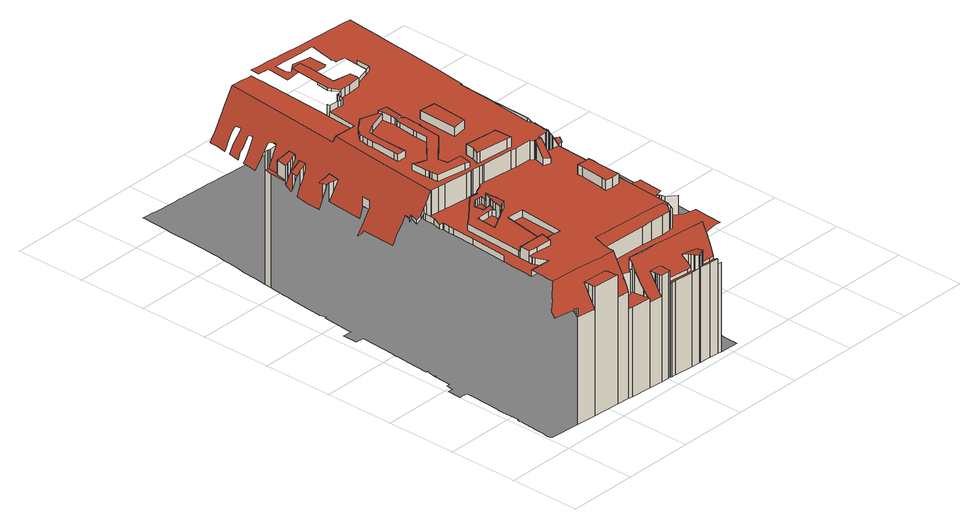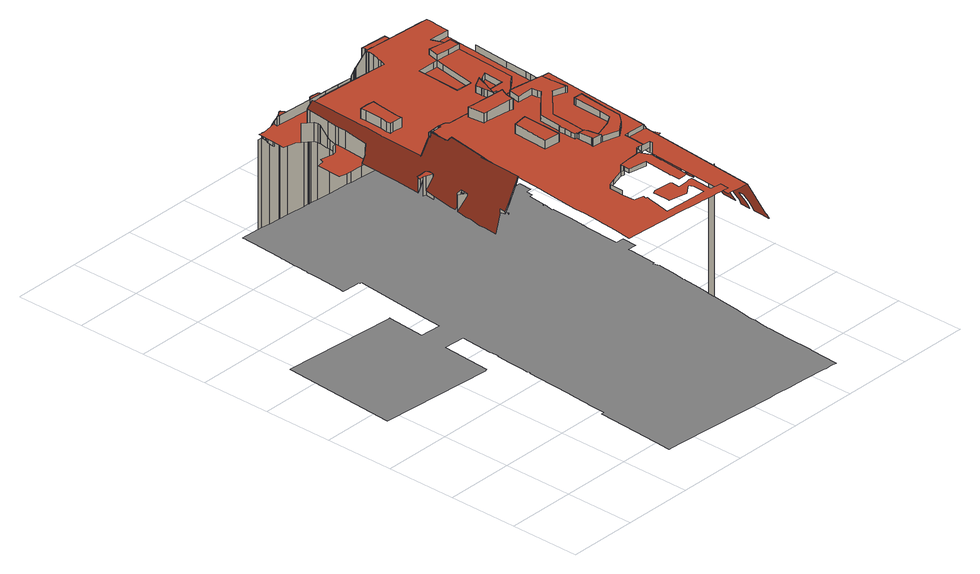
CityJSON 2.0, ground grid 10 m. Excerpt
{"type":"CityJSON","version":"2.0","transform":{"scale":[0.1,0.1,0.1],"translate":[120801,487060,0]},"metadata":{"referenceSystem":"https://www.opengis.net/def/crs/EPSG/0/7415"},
"CityObjects":{
"building1":{"type":"Building","attributes":{"dak_type":"slanted","data_area":2191.54,"data_coverage":0.922,"geconstateerd":false,"gid":14482971,"h_dak_50p":20.48,"h_dak_70p":23.09,"h_dak_max":25.31,"h_dak_min":1.17,"h_maaiveld":0.557,"kas_warenhuis":false,"lod11_replace":false,"ondergronds_type":"above ground","oorspronkelijkbouwjaar":1956,"pw_actueel":"yes","pw_bron":"ahn3","reconstructie_methode":"tudelft3d-geoflow","reconstruction_skipped":false,"rmse_lod12":7.93,"rmse_lod13":3.22,"rmse_lod22":0.516,"rn":1,"status":"Pand in gebruik","t_run":7110.3,"val3dity_codes_lod12":"[104]","val3dity_codes_lod13":"[104]","val3dity_codes_lod22":"[303]"},"children":["building1-1"]},
"building1-1":{"type":"BuildingPart","parents":["building1"],"geometry":[{"type":"MultiSurface","lod":"2.2","boundaries":[[[0,1,2]],[[3,4,1,0]],[[5,6,4,3]],[[7,8,6,5]],[[8,9,10,11]],[[12,13,14,15]],[[16,17,11,18]],[[19,20,17,16]],[[20,19,21]],[[22,23,24,25]],[[26,27,28,29]],[[29,28,30,31]],[[32,33,27,26]],[[31,30,13,12]],[[34,35,36,37,38,39,40,41,42,43,44,45,46,47,48,49,50,2,1,4,6,8,11,17,20,21,51,52,53,54,55,56,57,58,59,60,61,62]],[[63,64,65,33,32,66]],[[67,68,65,64]],[[66,32,69,70]],[[18,11,10,71,55,72]],[[25,24,73,74]],[[75,76,64,63]],[[19,16,18,72,77,78,79,51,21]],[[66,70,80,81,75,63]],[[74,73,82,83]],[[84,85,68,67]],[[70,69,86,80]],[[83,82,87,88]],[[89,90,91,92]],[[88,87,90,89]],[[92,91,93,94]],[[72,55,54,77]],[[77,54,53,78]],[[78,53,52,79]],[[79,52,51]],[[81,95,76,75]],[[96,97,98,99]],[[100,101,97,96]],[[94,93,102,103]],[[104,105,101,100]],[[99,98,106,107]],[[108,104,109]],[[103,102,110,106]],[[80,86,95,81]],[[55,71,111,56]],[[107,106,110,112,113]],[[114,115,85,84]],[[116,117,118,119,120,14,13,30,28,27,33,65,68,85,115,121,122,123,124,125,126,127,128,129,130,131,132,133,134,135,136,137,138,112,110,102,93,91,90,87,82,73,24,23,139]],[[95,140,141,142]],[[143,144,140,95]],[[113,112,138,145]],[[111,146,56]],[[56,146,147,57]],[[148,149,150,151]],[[57,147,152,58]],[[146,111,153,154]],[[58,152,155,59]],[[145,138,137,156]],[[59,155,157,60]],[[158,159,149,148]],[[60,157,160,61]],[[151,150,161,162]],[[163,164,165,166]],[[61,160,167,168,62]],[[162,161,169,170]],[[156,137,136,171]],[[62,168,172,173]],[[173,172,174,175]],[[175,174,176,177]],[[177,176,178,179]],[[179,178,180,181]],[[142,141,182,183]],[[184,185,144,143]],[[182,141,140,144,185,186]],[[168,167,187,188]],[[181,180,189,190]],[[191,192,159,158]],[[193,121,115,114]],[[149,159,192,194,195,196,197,169,161,150]],[[170,169,197,198]],[[171,136,135,199]],[[200,201,202,203,204,205,206,187,167,160,157,155,152,147,146,154,207,208,209]],[[190,189,210,211,212]],[[154,153,213,214,207]],[[215,216,217,218]],[[212,211,219]],[[211,210,220,221]],[[222,194,192,191,223]],[[224,225,226,227]],[[188,187,206,228]],[[223,191,229,230]],[[231,232,215,218,233,234,235,236,237,238]],[[236,239,240,237]],[[241,242,225,224]],[[243,244,242,241]],[[245,246,247,248]],[[249,250,244,243]],[[198,197,196,251]],[[218,217,252,233]],[[253,254,246,245]],[[255,256,195,194,222]],[[230,229,257,258]],[[259,260,250,249]],[[251,196,195,256]],[[228,206,205,261]],[[258,257,262,263]],[[207,214,264,208]],[[208,264,209]],[[239,236,235]],[[265,200,209]],[[266,267,256,255]],[[268,201,200,265]],[[233,252,234]],[[269,202,201,268]],[[270,186,185,184]],[[183,182,186,270]],[[271,272,260,259]],[[273,203,202,269]],[[261,205,204,274]],[[275,276,254,253]],[[248,247,277,278]],[[279,274,204,203,273]],[[263,262,280,281]],[[282,283,274,279]],[[284,122,121,193]],[[285,286,266,255,222,223,230,258,263,281,287,288,289,290,291,292]],[[286,293,267,266]],[[294,295,283,282]],[[296,235,234]],[[199,135,134,297]],[[298,299,300,301,302,303,304,305,306,307,308,309]],[[285,275,293,286]],[[303,310,311,304]],[[292,312,276,275,285]],[[298,313,314,299]],[[315,316,317,318,319,277,247,246,254,276,312]],[[214,213,320,321]],[[281,280,322,287]],[[287,322,323,288]],[[324,325,272,271]],[[326,327,328,329,330]],[[288,323,331,289]],[[227,226,332,333]],[[302,334,310,303]],[[278,277,319,335]],[[336,123,122,284]],[[289,331,337,290]],[[291,338,315,312,292]],[[339,340,341,342]],[[299,314,343,300]],[[330,329,344,345]],[[346,347,327,326]],[[290,337,338,291]],[[348,349,350,351,352,353,354,355,356,357,358,359,360,361,362,363,364,365,366,367,368,369,370,371,372,373,374,375,376,377,378,379,380,381,344,329,328,382,311,310,334,383,343,314,313,384,385,386,387,388,240,239,235,296,234,252,217,216,389,390,391,165,164,392,393,394,395,396,397,398,399,400,401,109,104,100,96,99,107,113,145,402,403,404,405,406,407,408,409,410,411,412,413,414,415,416,417,418]],[[419,420,295,294]],[[335,319,318,421]],[[422,316,315,338]],[[345,344,381,423]],[[301,383,334,302]],[[424,124,123,336]],[[300,343,383,301]],[[342,341,425,426]],[[375,374,427,428,429,430,431,327,347]],[[432,433,321,434]],[[435,375,347,346]],[[436,317,316,422]],[[437,438,433,432]],[[428,439,440,429]],[[421,318,317,436]],[[441,442,438,437]],[[423,381,380,443]],[[443,444,445,446,447,435,346,326,330,345,423]],[[448,449,442,441]],[[449,448,450]],[[451,452,340,339]],[[447,376,375,435]],[[453,125,124,424]],[[434,321,320,454,455]],[[456,428,427,457]],[[443,380,379,444]],[[458,126,125,453]],[[426,425,459,460]],[[461,462,463,464]],[[464,463,465,466]],[[457,427,374,467]],[[444,379,378,445]],[[446,377,376,447]],[[297,134,133,468]],[[221,220,469,470]],[[471,127,126,458]],[[450,448,441,437,432,434,455,472,473,474,475,476,477,478]],[[445,378,377,446]],[[467,374,373,479]],[[480,481,452,451]],[[455,454,482,483,472]],[[404,484,405]],[[468,133,132,485]],[[486,128,127,471]],[[460,459,487,488]],[[483,482,489,490]],[[491,492,481,480]],[[472,483,493,473]],[[485,132,131,494]],[[490,489,495,496]],[[479,373,372]],[[473,493,497,474]],[[333,332,498,499]],[[500,501,462,461]],[[502,503,420,419]],[[504,505,492,491]],[[474,497,506,507,475]],[[475,507,508,476]],[[476,508,509,477]],[[507,506,510,511]],[[512,129,128,486]],[[496,495,513,514]],[[477,509,478]],[[494,131,130,515,516]],[[488,487,517,518]],[[371,519,372]],[[499,498,520,521]],[[522,523,524,525,526,527,528,529,530,531,532,533,534,535,536,537,538,539,540,541,542,543,544,545,546,547,515,512,486,471,458,453,424,336,284,193,114,84,67,64,76,95,86,69,32,26,29,31,12,15,548,549,550,41,40,39,38,37,36,35,34,62,173,175,177,179,181,190,212,219,551,552,553,554,555,556,557,558,559,560,561,562,563,564],[565,566,567,568,569,570,571,572,573,574,575],[229,191,158,148,151,162,170,198,251,256,267,293,275,253,245,248,278,335,421,436,422,338,337,331,323,322,280,262,257],[95,142,183,270,184,143]],[[576,577,325,324]],[[578,579,505,504]],[[370,580,519,371]],[[515,130,129,512]],[[581,582,484,404]],[[521,520,501,500]],[[516,515,547,583]],[[466,465,584,585]],[[583,547,546,586]],[[587,588,589,590,591,592,593,594,595,596,597,598,599,502,419,294,282,279,273,269,268,265,209,264,214,321,433,438,442,449,450,478,509,508,507,511,600,601,602,603,604,605]],[[606,607,608,609,576,324,271,259,249,243,241,224,227,333,499,521,500,461,464,466,585,610,611,612,613,614,615,616,617,618,619]],[[460,488,518,620,621,622,623,624,625,626,578,504,491,480,451,339,342,426]],[[627,628,629,630]],[[518,517,631,620]],[[514,513,632,633]],[[497,493,483,490,496,514,633,634,635,636,637,638,639,510,506]],[[511,510,639,600]],[[640,641,628,627]],[[626,642,579,578]],[[599,643,503,502]],[[644,645,555,554,553,552,551,219,211,221,470,646,647]],[[648,649,641,640]],[[650,651,582,581]],[[625,652,642,626]],[[653,654,649,648]],[[470,469,655,646]],[[609,656,577,576]],[[657,658,651,650]],[[633,632,659,634]],[[600,639,638,601]],[[586,546,545,660]],[[603,661,604]],[[608,662,656,609]],[[661,603,602,663]],[[585,584,664,610]],[[630,629,665,666]],[[663,602,601,667]],[[620,631,668,621]],[[667,601,638,637,669]],[[669,637,636,670]],[[670,636,635,671]],[[627,630,666,672,673,674,653,648,640]],[[671,635,634,675]],[[607,676,662,608]],[[624,677,652,625]],[[675,634,659,678,679]],[[680,681,658,657,682]],[[679,678,683,684]],[[683,685,684]],[[610,664,686,611]],[[406,405,484,582,651,658,681,687,688,689,690,691]],[[692,693,694,695,696,605,604,661,663,667,669,670,671,675,679,684,697,698]],[[606,699,676,607]],[[646,655,700,647]],[[684,685,701,697]],[[674,702,654,653]],[[682,657,703,704]],[[619,705,699,606]],[[618,706,705,619]],[[707,708,706,618,709]],[[685,683,710,711]],[[696,587,605]],[[611,686,712,612]],[[713,621,668,708,707]],[[697,701,714,698]],[[612,712,715,613]],[[623,716,677,624]],[[717,622,621,713]],[[709,618,617,718]],[[719,623,622,717]],[[698,714,720,591,692]],[[695,588,587,696]],[[694,589,588,695]],[[598,721,643,599]],[[693,590,589,694]],[[678,659,632,513,495,489,482,454,320,213,153,111,71,10,9,722,723,724,725,726,727,728,729,730,731,732,733,734,735,736,737,738,739,740,741,742,743,744,745,746,747,748,749,750,751,752,751,753,754,755,756,757,758,759,760,761,762,763,764,765,766,767,768,769,770,771,772,773,774,775,776,777,778,779,780,781,440,439,782,783,784,785,786,787,788,789,790,791,792,793,794,795,796,797,798,799,800,801,802,803,804,805,806,807,808,809,810,811,812,813,814,815,816,817,818,819,820,821,822,823,824,825,826,827,828,829,830,831,832,833,834,835,836,837,838,839,840,841,842,843,844,845,846,847,848,849,850,851,852,853,854,855,856,857,858,859,860,861,862,863,864,865,866,867,868,869,870,871,872,873,874,875,876,877,878,879,880,881,882,883,884,885,710,683],[886,887,752]],[[613,715,888,614]],[[692,591,590,693]],[[704,703,889,890]],[[616,891,892,617]],[[719,717,713,707,709,718,893,894,895]],[[615,896,891,616]],[[895,897,716,623,719]],[[614,888,896,615]],[[890,889,898,899]],[[660,545,544,900]],[[718,617,892,901,893]],[[591,720,902,592]],[[647,700,903,644]],[[666,665,904,672]],[[720,714,701,685,711,905,906,907,908,909,902]],[[899,898,910,911]],[[912,571,570,913]],[[911,910,914,915]],[[711,710,885,916,905]],[[917,918,919,920,903,700,655,469,220,210,189,180,178,176,174,172,168,188,228,261,274,283,295,420,503,643,721,921,922,923,924,925,926,927,928,929,930,931,932,933,934,935,936,937,938,939,940,941,942,943,944,945,946,947,948,949,950,951,952,953,954,955,956,957,958,959]],[[960,961,962,963]],[[893,901,964,894]],[[894,964,897,895]],[[915,914,965,966]],[[963,962,967,968]],[[913,570,569,969]],[[645,920,970,555]],[[555,970,971,556]],[[971,970,920]],[[673,972,702,674]],[[644,903,920,645]],[[672,904,972,673]],[[966,965,973,974]],[[556,971,920,645,975]],[[905,916,976,906]],[[592,902,909,593]],[[906,976,977,907]],[[975,645,920,919,978]],[[907,977,979,908]],[[980,572,571,912]],[[916,885,884,981]],[[982,983,984,985]],[[908,979,986,909]],[[974,973,987,988]],[[978,919,918,989]],[[985,984,988,990]],[[593,909,986,991,594]],[[989,918,917,992]],[[900,544,543,993]],[[960,963,968,994]],[[995,996,983,982]],[[969,569,568,997]],[[990,988,987,998,999]],[[594,991,1000,595]],[[1001,573,572,980]],[[595,1000,1002,922,596]],[[992,917,959,1003]],[[597,921,721,598]],[[1004,1005,1001,980,912,913,969,997,1006,1007,1008]],[[596,922,921,597]],[[997,568,567,1006]],[[994,1009,961,960]],[[1010,540,539,1011]],[[1011,539,538,1012]],[[999,998,1013,1014]],[[968,967,1009,994]],[[1005,574,573,1001]],[[993,543,542,1015]],[[1006,567,566,1007]],[[1003,959,958,1016]],[[1015,542,541,1017]],[[1018,540,1010]],[[1017,541,540,1018]],[[1012,1019,1020,1021,1017,1018,1010,1011]],[[1016,958,957,1022]],[[1012,538,537,1019]],[[1007,566,565,1008]],[[1022,957,956,1023]],[[1024,1025,1026,1027,1028,1029,1030,1031,1032,995,982,985,990,999,1014,1033,1034,1035]],[[1004,575,574,1005]],[[1019,537,536,1020]],[[1020,536,535,1021]],[[1021,535,534,1036]],[[1037,935,934,1038]],[[1008,565,575,1004]],[[1039,936,935,1037]],[[1040,937,936,1039]],[[1036,534,533,1041]],[[1014,1013,1042,1033]],[[1038,934,933,1043]],[[1044,938,937,1040]],[[1024,1045,1046,1025]],[[1023,956,955,1047]],[[1048,1049,1050,1051,1052,1053,1054,1055,1056,1057,1058,1059,1060,1061,1062,1063,1064,1065,1066,1067,1068,1069,1070,1071,1072,1073,1074,1075,1076,1077,1078,1079,1080,1081,1082,1083,1084,1085,1086,1087,1088,1089,1090,1091,1092,1093,1094,1095,1096,1097,1098,1099,1100,1101,1102,1103,1104,1105,1106,1107,1108,1109,1110,1111,1112,1113,1114,1115,1116,1117,1118,1119,1120,1121,1122,1123,1124,1042,1013,998,987,973,965,914,910,898,889,703,657,650,581,404,403,402,145,156,171,199,297,468,485,494,516,583,586,660,900,993,1015,1017,1021,1036,1041,1125,1126],[961,1009,967,962],[462,501,520,498,332,226,225,242,244,250,260,272,325,577,656,662,676,699,705,706,708,668,631,517,487,459,425,341,340,452,481,492,505,579,642,652,677,716,897,964,901,892,891,896,888,715,712,686,664,584,465,463],[629,628,641,649,654,702,972,904,665]],[[1127,939,938,1044]],[[1041,533,532,1125]],[[1128,940,939,1127]],[[1033,1042,1124,1034]],[[1034,1124,1123,1129,1035]],[[1125,532,531,1126]],[[1130,941,940,1128]],[[1035,1129,1045,1024]],[[1126,531,530,1048]],[[1047,955,954,1131]],[[1048,530,529,1049]],[[1129,1123,1122,1132]],[[1049,529,528,1050]],[[1050,528,527,1051]],[[1133,1051,527,526,1134]],[[1131,954,953,1135]],[[1136,1052,1051,1133]],[[1134,526,525,1137]],[[1137,525,524,1138]],[[1138,524,523,1139]],[[1140,1053,1052,1136]],[[1139,523,522,1141]],[[1135,953,952,1142]],[[1053,1140,1054]],[[1141,522,564,1143]],[[1144,1056,1055]],[[1145,1059,1058,1146]],[[1056,1144,1057]],[[1146,1058,1057]],[[1132,1122,1121,1147]],[[1143,564,563]],[[1148,1060,1059,1145]],[[1149,1150,1151,1152,1153,1064,1063,1062,1154,1148,1145,1146,1057,1144,1055,1054,1140,1136,1133,1134,1137,1138,1139,1141,1143,563,562,561,560,559,558,557,556,975,978,989,992,1003,1016,1022,1023,1047,1131,1135,1142,1155,1156,1157,1158,1159,1160,1161,1162,1163,1164,1165,1166,1167,1168,1169,1170,1171,1172,1173,1174,1175,1176,1177,1178,1179,1180,1181,1182]],[[1147,1121,1120,1183]],[[1184,1162,1161]],[[1154,1061,1060,1148]],[[1185,1163,1162,1184]],[[1061,1154,1062]],[[1159,1186,1160]],[[1183,1120,1119,1187]],[[1188,1164,1163,1185]],[[1185,1184,1161,1160,1186,1189,1190,1191,1192,1188]],[[1186,1159,1158,1189]],[[1192,1193,1194,1164,1188]],[[1164,1194,1195,1165]],[[1196,1171,1170,1197]],[[1153,1065,1064]],[[1198,1172,1171,1196]],[[1065,1153,1152,1199]],[[1197,1170,1169,1200]],[[1199,1152,1151,1201]],[[1201,1151,1150,1202]],[[1202,1150,1149,1203]],[[1204,1173,1172,1198]],[[1203,1149,1182,1205]],[[1205,1182,1181,1206]],[[1206,1181,1180,1207]],[[1208,1209,1210]],[[1209,1208,1211]]],"semantics":{"surfaces":[{"type":"WallSurface","on_footprint_edge":false},{"type":"WallSurface","on_footprint_edge":true},{"type":"RoofSurface"},{"type":"GroundSurface"}],"values":[0,0,0,0,1,0,0,0,0,0,0,0,0,0,2,0,0,0,1,0,0,2,2,0,0,0,0,0,0,0,0,0,0,0,0,0,0,0,0,0,0,0,0,1,0,0,2,0,0,0,1,0,0,0,1,0,0,0,0,0,0,0,0,0,0,0,0,0,0,0,0,0,2,0,0,0,0,2,0,0,2,0,1,0,0,0,0,0,0,0,2,0,0,0,0,0,0,0,0,0,0,0,0,0,0,0,0,0,0,0,0,0,0,0,0,0,0,0,0,0,0,0,0,0,2,0,0,0,0,2,0,0,0,0,2,1,0,0,0,0,0,0,0,0,0,0,0,0,0,0,0,0,2,0,0,0,0,0,0,0,0,2,0,0,0,0,1,0,0,0,2,0,0,0,0,0,1,0,0,0,0,0,0,0,0,0,0,0,0,2,0,0,0,1,0,0,0,0,1,0,0,0,1,0,0,0,0,0,0,0,0,0,0,0,1,0,0,0,0,0,2,0,0,0,0,0,0,0,0,0,2,2,2,0,0,1,2,0,0,0,0,2,0,0,0,0,0,0,0,1,0,0,0,0,0,0,0,0,0,0,0,0,2,0,0,0,1,0,1,1,0,2,2,0,0,0,0,0,0,0,0,1,0,0,0,0,0,0,0,0,0,0,0,0,0,0,3,0,0,0,0,2,0,0,0,0,0,0,0,0,0,2,0,0,0,1,2,0,0,0,0,0,0,0,0,2,0,0,0,0,0,0,0,0,0,0,0,1,0,0,0,0,0,0,0,0,2,0,0,0,0,0,0,0,0,2,0,0,0,0,0,0,0,0,0,0,0,0,0,0,2,0,0,0,0,2,0,0,0,0,0,0,0,0,0,0,0,0,0,0,2,0,0,0,0,0,0,0,0,0,0,0,0,0,0,0,0,0,0,0,0,0,0,0,0,0,0,0,0,0,0,0,0,2,0,0,0,0,0,0,0,0,2,0,0,0,0,0,0,0,0,0,0,0,0,0,0,0,0,0]}}]}
},
"vertices":[
[48,32,169],[48,32,164],[47,34,167],[49,31,169],[49,31,161],[49,30,170],[49,30,159],[50,29,170],[50,29,158],[50,29,6],[78,27,6],[78,27,157],[67,91,205],[67,91,196],[37,92,196],[37,92,205],[78,30,189],[78,30,164],[78,27,189],[78,36,189],[78,36,174],[78,44,189],[40,140,205],[40,140,196],[44,193,196],[44,193,205],[59,111,205],[59,111,196],[59,110,196],[59,110,205],[60,108,196],[60,108,205],[59,116,205],[59,116,196],[134,49,204],[130,49,204],[127,49,204],[124,50,204],[114,50,204],[78,53,205],[47,55,205],[35,56,205],[32,54,201],[25,48,190],[23,46,186],[17,42,177],[16,41,175],[16,39,173],[17,37,168],[19,37,168],[33,35,168],[115,42,189],[116,33,173],[116,29,167],[116,28,165],[117,24,157],[135,23,157],[136,27,165],[136,29,168],[136,30,171],[135,31,173],[136,31,173],[137,49,204],[60,131,212],[60,131,205],[60,131,196],[59,116,212],[60,134,205],[60,134,196],[72,115,205],[72,115,212],[117,24,6],[117,24,189],[46,226,196],[46,226,205],[78,130,212],[78,130,205],[116,28,189],[116,29,189],[116,33,189],[94,113,213],[98,129,213],[46,234,196],[46,234,205],[65,221,205],[65,221,196],[94,113,205],[47,243,196],[47,243,205],[47,245,205],[47,245,196],[45,248,196],[45,248,201],[48,260,196],[48,260,205],[98,129,205],[41,282,196],[41,282,191],[45,278,198],[45,278,203],[44,293,198],[44,293,194],[49,274,196],[49,274,205],[41,293,194],[41,293,190],[49,278,205],[49,278,211],[41,293,195],[42,301,195],[49,278,196],[135,23,6],[53,277,196],[53,277,217],[76,229,205],[76,229,196],[39,125,196],[38,101,196],[37,96,196],[37,94,196],[37,93,196],[101,250,196],[111,258,196],[113,260,195],[120,260,195],[124,259,195],[125,259,195],[130,264,195],[131,264,195],[141,268,195],[143,271,195],[132,272,195],[129,272,195],[128,272,195],[120,272,195],[84,275,196],[74,276,196],[62,277,196],[61,277,196],[40,135,196],[98,129,196],[100,140,196],[100,140,205],[104,129,205],[104,129,196],[61,277,231],[135,23,133],[136,27,133],[81,191,205],[81,191,196],[83,219,196],[83,219,205],[136,29,133],[141,22,6],[141,22,133],[136,30,133],[62,277,231],[135,31,133],[92,197,205],[92,197,196],[136,31,133],[83,221,196],[83,221,205],[40,358,194],[40,358,182],[41,369,181],[41,369,194],[137,49,133],[137,49,165],[86,221,196],[86,221,205],[74,276,231],[137,50,165],[137,50,204],[138,50,165],[138,50,204],[138,53,165],[138,53,204],[137,53,165],[137,53,204],[138,61,165],[138,61,204],[109,194,196],[109,194,205],[129,128,204],[129,128,196],[133,193,195],[152,48,133],[152,48,165],[141,72,165],[141,72,204],[107,205,205],[107,205,196],[101,250,205],[108,207,196],[111,216,196],[110,222,196],[103,221,196],[103,221,205],[84,275,231],[171,25,133],[170,28,133],[170,29,133],[168,42,133],[168,46,133],[164,47,133],[162,44,133],[171,20,133],[171,22,133],[171,23,133],[143,78,165],[143,78,190],[143,78,204],[171,20,6],[171,20,127],[38,421,194],[38,421,168],[44,420,179],[44,420,194],[146,86,204],[148,77,165],[148,77,190],[108,207,216],[107,205,216],[83,294,240],[83,294,231],[83,285,231],[83,285,240],[162,44,165],[111,207,205],[111,207,216],[31,430,194],[34,421,194],[52,419,194],[53,426,194],[54,435,194],[45,433,194],[39,432,194],[31,431,194],[45,433,178],[39,432,168],[83,297,240],[83,297,231],[83,299,240],[83,299,231],[103,229,205],[103,229,196],[101,242,196],[101,242,205],[82,304,240],[82,304,231],[110,222,205],[52,419,193],[107,229,205],[107,229,196],[111,216,216],[111,216,205],[114,209,205],[114,209,215],[81,325,241],[81,325,232],[164,47,165],[115,209,205],[115,209,215],[171,22,130],[171,25,136],[113,222,215],[113,222,205],[170,28,141],[170,29,142],[133,193,205],[83,324,241],[83,324,232],[168,42,165],[168,46,165],[116,230,205],[116,230,196],[113,251,196],[113,251,205],[168,46,173],[122,213,205],[122,213,215],[167,50,179],[167,50,165],[111,258,205],[116,230,215],[116,229,215],[122,222,215],[122,223,215],[122,226,215],[121,231,215],[121,241,215],[117,231,215],[116,229,205],[168,51,180],[168,51,165],[54,435,195],[120,272,231],[42,471,190],[47,471,192],[52,472,195],[52,482,195],[47,481,192],[43,481,190],[39,481,188],[37,481,187],[36,480,186],[35,473,186],[36,471,186],[36,470,186],[43,481,168],[39,481,161],[117,231,196],[42,471,168],[47,471,177],[121,241,195],[121,243,195],[124,251,195],[120,251,195],[116,251,195],[191,19,6],[191,19,127],[122,222,205],[122,223,205],[101,318,240],[101,318,232],[40,493,188],[40,493,168],[40,493,161],[43,493,166],[43,493,189],[122,226,205],[125,279,231],[125,279,240],[47,481,176],[116,251,205],[113,260,205],[121,231,205],[121,241,205],[85,357,242],[85,357,232],[84,351,232],[84,351,242],[52,472,186],[44,493,168],[44,493,190],[43,509,189],[43,509,168],[64,599,186],[66,597,191],[66,587,191],[54,591,171],[53,591,169],[49,592,161],[47,576,160],[51,576,169],[53,575,172],[63,574,188],[63,570,190],[62,565,189],[53,565,172],[51,565,169],[45,565,160],[43,545,159],[49,544,168],[51,543,173],[54,543,178],[57,542,183],[62,541,192],[62,539,193],[63,533,195],[63,528,195],[61,528,193],[50,527,174],[47,527,168],[45,508,168],[49,506,175],[58,503,191],[57,493,191],[56,493,189],[52,493,182],[48,493,176],[37,481,158],[52,482,184],[36,470,158],[35,470,157],[35,468,156],[33,452,155],[31,431,156],[37,413,168],[37,410,168],[33,367,168],[32,359,168],[22,360,151],[25,355,156],[26,355,159],[26,352,159],[23,305,160],[26,304,166],[27,304,168],[30,304,173],[36,302,185],[71,382,232],[76,437,233],[77,445,233],[73,446,226],[89,623,227],[74,624,200],[73,624,198],[58,625,172],[56,625,169],[52,626,162],[52,625,162],[51,613,162],[49,600,161],[50,600,162],[54,600,169],[55,600,171],[60,600,180],[188,49,180],[188,49,165],[120,251,205],[121,243,205],[48,493,192],[120,260,205],[97,350,232],[97,350,242],[45,527,168],[41,527,168],[40,517,168],[39,510,168],[37,493,168],[190,21,157],[190,21,131],[191,19,157],[45,508,190],[124,251,205],[190,24,157],[190,24,136],[41,527,6],[40,517,6],[190,27,157],[190,27,142],[52,493,194],[56,493,197],[57,493,197],[58,503,197],[49,506,192],[190,28,157],[190,28,142],[189,36,157],[88,395,241],[88,395,232],[124,259,205],[202,18,6],[202,18,157],[41,527,194],[45,527,194],[125,259,205],[97,353,232],[97,353,242],[113,296,240],[113,296,231],[112,304,231],[112,304,240],[111,309,231],[111,309,240],[47,527,194],[128,272,231],[218,74,165],[218,74,191],[130,264,205],[205,18,157],[206,21,157],[206,23,157],[206,26,157],[206,27,157],[207,32,157],[205,35,157],[50,527,193],[88,403,241],[88,403,232],[205,18,6],[205,18,139],[77,445,227],[129,272,231],[131,264,205],[99,393,232],[99,393,241],[206,18,6],[206,18,139],[89,411,241],[89,411,233],[206,21,137],[132,272,231],[207,17,6],[207,17,139],[206,23,136],[133,278,231],[133,278,239],[136,295,239],[136,295,231],[209,48,180],[209,48,165],[89,416,241],[89,416,233],[206,26,135],[206,26,141],[206,27,143],[207,32,151],[210,26,135],[210,26,141],[141,268,205],[214,17,6],[214,17,139],[143,271,205],[143,271,231],[101,411,233],[101,411,241],[63,528,193],[136,294,231],[136,294,239],[264,262,204],[262,262,204],[262,264,204],[261,264,204],[260,263,204],[259,263,204],[257,264,204],[256,264,204],[255,264,204],[255,263,204],[254,263,204],[242,263,204],[242,261,204],[237,260,204],[242,259,204],[240,250,204],[238,240,204],[229,244,204],[233,259,204],[233,261,204],[231,261,204],[228,265,204],[203,266,204],[195,267,204],[150,270,205],[147,270,205],[36,73,205],[35,67,205],[35,60,205],[159,85,204],[203,82,204],[234,80,204],[253,79,204],[260,79,203],[265,78,203],[269,147,204],[270,155,204],[270,169,204],[271,181,204],[272,197,204],[275,259,204],[276,261,204],[266,262,204],[260,191,204],[259,181,204],[258,156,204],[258,148,204],[246,148,204],[236,149,204],[237,156,204],[241,191,204],[241,199,204],[255,198,204],[260,198,204],[140,354,240],[140,354,232],[100,429,241],[100,429,233],[63,533,193],[104,444,233],[104,444,227],[147,270,231],[150,343,232],[150,343,240],[150,270,231],[264,29,154],[265,28,152],[266,26,148],[267,24,145],[268,21,140],[279,20,140],[286,20,140],[288,25,149],[290,34,165],[290,36,169],[291,42,178],[286,42,178],[235,46,179],[242,23,140],[249,23,140],[247,26,146],[243,32,157],[243,33,158],[250,32,157],[144,406,240],[143,399,240],[141,376,240],[141,371,240],[152,345,240],[155,379,240],[157,379,240],[156,387,240],[157,398,240],[157,405,240],[154,405,240],[154,408,240],[145,409,240],[145,406,240],[114,419,241],[143,428,241],[142,433,241],[142,434,241],[140,434,241],[116,441,241],[110,436,241],[146,277,246],[146,277,231],[150,277,231],[150,277,246],[114,419,233],[241,15,6],[241,15,139],[254,14,140],[254,15,139],[251,19,137],[251,20,136],[249,23,135],[242,23,135],[151,288,246],[151,288,231],[110,436,233],[235,46,165],[265,72,192],[265,76,200],[233,73,192],[252,72,192],[153,301,246],[153,301,231],[110,444,233],[110,444,227],[116,441,233],[158,300,246],[158,300,231],[233,73,165],[141,371,232],[113,487,234],[113,487,227],[254,14,6],[195,267,231],[243,32,158],[141,376,232],[247,26,158],[152,345,232],[195,273,231],[195,273,245],[249,23,158],[143,428,233],[251,20,158],[251,19,158],[254,15,158],[202,272,245],[201,297,245],[195,297,245],[254,14,158],[143,399,233],[140,434,233],[255,14,6],[255,14,158],[113,491,243],[113,491,227],[113,487,243],[256,14,6],[256,14,158],[256,14,140],[155,379,232],[120,602,227],[120,608,227],[121,621,227],[115,621,227],[107,622,227],[268,21,157],[267,24,157],[266,26,157],[265,28,157],[264,29,157],[264,19,157],[265,19,157],[144,406,233],[252,72,165],[264,19,137],[195,297,232],[127,486,234],[127,486,243],[145,406,233],[145,409,233],[144,415,243],[144,415,233],[145,409,242],[272,13,6],[272,13,140],[157,379,232],[143,428,244],[265,19,137],[156,387,232],[142,434,233],[142,433,244],[154,408,242],[142,434,244],[268,21,136],[286,42,165],[7,32,6],[8,32,6],[5,33,6],[5,38,6],[6,45,6],[6,46,6],[7,58,6],[8,75,6],[9,85,6],[8,86,6],[9,90,6],[11,90,6],[10,108,6],[10,115,6],[11,122,6],[11,124,6],[12,142,6],[14,169,6],[14,176,6],[8,177,6],[5,177,6],[2,177,6],[2,178,6],[3,196,6],[5,196,6],[10,196,6],[11,206,6],[16,206,6],[18,232,6],[18,233,6],[19,232,6],[20,244,6],[21,247,6],[19,247,6],[21,279,6],[21,280,6],[22,295,6],[23,298,6],[22,298,6],[23,305,6],[26,352,6],[26,355,6],[25,355,6],[14,356,6],[15,377,6],[28,376,6],[28,380,6],[31,421,6],[34,421,6],[31,430,6],[31,431,6],[33,452,6],[35,468,6],[35,470,6],[36,470,6],[36,471,6],[35,473,6],[36,480,6],[37,493,6],[39,510,6],[43,545,6],[45,565,6],[47,576,6],[49,592,6],[49,595,6],[49,600,6],[51,613,6],[52,625,6],[52,626,6],[54,657,6],[55,694,6],[56,698,6],[58,739,6],[58,740,6],[63,739,6],[66,739,6],[75,739,6],[79,738,6],[110,736,6],[120,736,6],[125,735,6],[136,735,6],[160,733,6],[169,733,6],[170,733,6],[321,723,6],[336,722,6],[342,722,6],[342,717,6],[341,712,6],[339,681,6],[335,608,6],[334,606,6],[331,606,6],[330,606,6],[329,581,6],[328,577,6],[328,572,6],[327,556,6],[326,545,6],[323,492,6],[322,479,6],[321,479,6],[321,475,6],[322,474,6],[321,465,6],[320,456,6],[320,445,6],[318,424,6],[317,424,6],[317,413,6],[317,411,6],[318,411,6],[314,364,6],[345,362,6],[350,434,6],[352,434,6],[353,435,6],[517,424,6],[519,424,6],[519,423,6],[508,258,6],[508,256,6],[507,256,6],[341,267,6],[339,267,6],[339,268,6],[343,322,6],[312,324,6],[310,298,6],[310,294,6],[309,282,6],[309,283,6],[308,276,6],[300,189,6],[300,187,6],[303,187,6],[303,185,6],[312,185,6],[314,185,6],[327,184,6],[330,184,6],[330,182,6],[329,179,6],[329,177,6],[329,176,6],[327,141,6],[326,131,6],[326,122,6],[325,120,6],[325,118,6],[324,105,6],[324,101,6],[323,81,6],[323,79,6],[322,73,6],[320,42,6],[320,39,6],[319,32,6],[318,17,6],[318,16,6],[318,10,6],[291,11,6],[285,12,6],[19,231,6],[20,232,6],[157,398,233],[131,485,234],[131,485,243],[154,405,233],[154,408,233],[155,429,244],[155,431,244],[155,433,244],[157,405,233],[155,433,233],[135,485,234],[135,485,243],[203,266,231],[155,429,233],[279,20,136],[265,72,165],[202,272,231],[285,12,140],[285,13,140],[285,14,139],[286,18,137],[286,20,136],[136,487,234],[136,487,243],[237,156,218],[236,149,218],[137,492,234],[137,492,243],[285,12,133],[272,78,165],[271,73,165],[269,74,165],[265,76,165],[291,42,165],[290,36,165],[311,40,165],[313,40,165],[320,39,165],[320,42,165],[322,73,165],[323,79,165],[323,81,165],[321,81,165],[307,84,165],[304,85,165],[300,89,165],[288,99,165],[287,104,165],[287,107,165],[287,108,165],[289,121,165],[289,125,165],[290,135,165],[295,136,165],[314,133,165],[316,139,165],[323,140,165],[327,141,165],[329,176,165],[328,176,165],[326,176,165],[320,178,165],[308,179,165],[299,179,165],[291,180,165],[286,180,165],[284,178,165],[279,175,165],[276,139,165],[275,127,165],[275,122,165],[274,109,165],[175,395,245],[175,395,233],[173,338,232],[173,338,245],[155,431,233],[138,497,234],[138,497,243],[194,341,232],[194,341,245],[246,148,218],[260,79,164],[265,78,165],[201,297,232],[141,497,234],[141,497,243],[265,76,203],[285,13,133],[285,14,133],[269,74,197],[286,18,133],[241,191,218],[291,11,133],[138,512,246],[138,512,243],[140,508,243],[140,508,246],[286,20,133],[145,497,234],[145,497,244],[271,73,193],[145,497,246],[288,25,133],[272,78,193],[228,265,231],[198,393,245],[140,530,246],[140,530,243],[258,148,218],[153,498,234],[153,498,246],[290,34,133],[241,199,218],[290,36,133],[274,109,192],[260,198,218],[255,198,218],[258,156,218],[259,181,218],[260,191,218],[198,393,233],[233,259,229],[229,244,214],[238,240,212],[161,498,234],[161,498,246],[231,261,231],[275,122,191],[233,261,231],[233,259,230],[240,250,222],[242,259,231],[237,260,231],[275,127,191],[276,139,191],[181,514,246],[155,518,246],[158,561,246],[159,561,246],[158,563,246],[159,575,246],[152,575,246],[144,574,246],[141,544,246],[181,500,246],[181,504,246],[181,506,246],[242,261,231],[287,104,192],[288,99,192],[287,107,191],[287,108,191],[242,263,231],[181,500,234],[300,89,192],[289,121,181],[181,514,240],[155,518,240],[279,175,189],[255,264,231],[256,264,231],[257,264,231],[259,263,231],[259,271,231],[260,274,231],[261,284,232],[261,286,232],[261,287,232],[261,291,232],[259,293,232],[258,295,232],[263,349,232],[264,356,232],[265,367,233],[266,384,233],[267,412,233],[269,412,233],[273,452,234],[274,461,234],[279,514,234],[280,531,235],[282,555,235],[283,557,235],[285,584,235],[288,609,235],[277,610,235],[213,614,235],[209,614,235],[171,617,235],[168,617,235],[167,617,235],[149,619,235],[140,619,235],[136,620,235],[131,620,235],[130,620,235],[121,621,235],[120,608,235],[136,607,235],[136,606,235],[136,601,235],[134,573,235],[138,573,235],[144,574,235],[152,575,235],[159,575,235],[158,563,235],[159,561,235],[184,559,235],[190,562,235],[190,569,235],[190,586,235],[190,587,235],[164,592,235],[149,581,235],[146,588,235],[147,600,235],[147,605,235],[188,603,235],[208,602,235],[211,602,235],[206,578,235],[204,568,235],[203,564,235],[203,563,235],[205,563,235],[204,558,235],[204,557,235],[208,557,235],[218,555,235],[217,535,234],[216,514,234],[206,511,234],[186,505,234],[181,506,234],[181,504,234],[254,263,231],[255,263,231],[289,125,178],[290,135,176],[181,506,240],[295,136,176],[284,178,182],[186,505,240],[259,263,233],[260,263,231],[286,180,178],[259,271,232],[261,264,229],[262,264,228],[262,262,227],[260,274,232],[264,262,224],[291,180,169],[266,262,221],[261,287,231],[258,295,237],[259,293,235],[206,511,240],[263,349,234],[274,412,222],[273,412,222],[272,412,224],[271,412,226],[269,412,230],[264,356,233],[292,184,169],[295,239,169],[297,273,168],[297,276,168],[293,276,175],[283,275,192],[283,278,193],[283,281,193],[285,289,191],[294,286,174],[296,300,173],[299,331,171],[300,338,171],[298,339,174],[297,339,175],[288,337,190],[289,342,189],[289,348,189],[300,342,170],[302,358,169],[302,366,169],[304,381,168],[304,390,168],[306,409,168],[304,408,170],[292,404,190],[292,412,191],[285,412,202],[216,514,240],[283,281,194],[285,289,195],[293,276,192],[217,535,240],[294,286,195],[297,276,192],[299,276,192],[304,284,194],[298,285,195],[298,285,168],[294,286,168],[296,300,168],[289,342,193],[288,337,193],[289,348,193],[271,412,229],[297,339,193],[272,412,228],[273,412,226],[274,412,225],[300,342,193],[285,412,205],[292,412,194],[292,404,195],[292,418,194],[292,418,195],[292,414,194],[293,419,194]
]}
